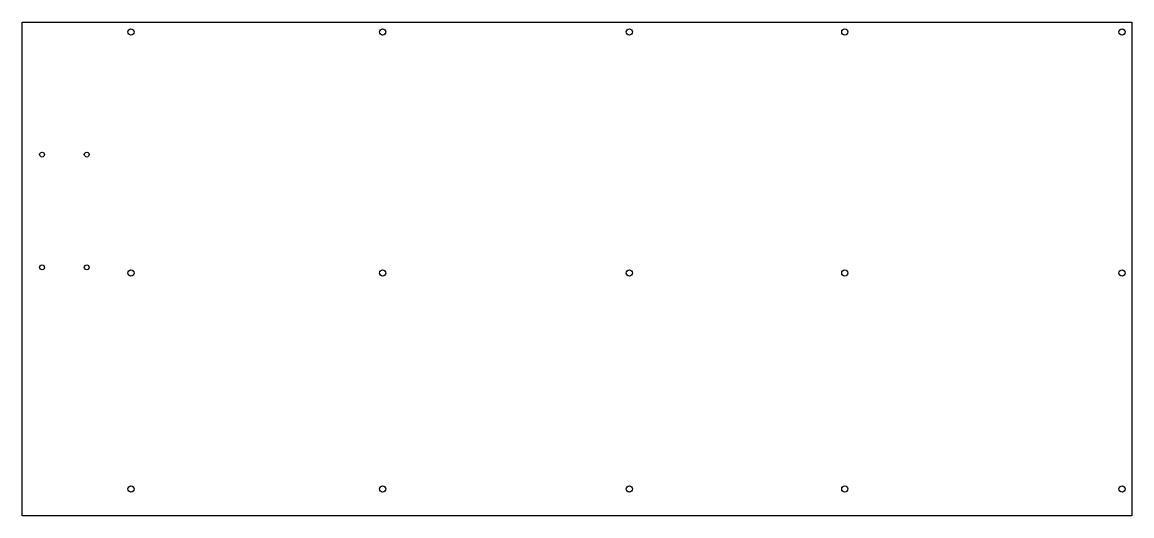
# Model space of a CAD drawing. Extents: x -65 to 506, y -244 to 10.
import ezdxf

# ---------------------------------------------------------------- set-up
doc = ezdxf.new("R2010")
doc.units = 0
doc.layers.add('Sketch', color=7, linetype='CONTINUOUS')

msp = doc.modelspace()

# ---------------------------------------------------------------- linework, layer by layer
at = {"layer": 'Sketch'}
for p, q in [((-65, 10), (506.125, 10)), ((-65, -244), (-65, 10)), ((506.125, 10), (506.125, -244)), ((506.125, -244), (-65, -244))]:
    msp.add_line(p, q, dxfattribs=at)
for centre, radius in [((-9, 5), 1.6), ((120.5, 5), 1.6), ((247.5, 5), 1.6), ((358.4, 5), 1.6), ((501.125, 5), 1.6), ((-54.77, -58.13), 1.25), ((-31.77, -58.13), 1.25), ((-54.77, -116.13), 1.25), ((-31.77, -116.13), 1.25), ((-9, -119.06), 1.6), ((120.5, -119.06), 1.6), ((247.5, -119.06), 1.6), ((358.4, -119.06), 1.6), ((501.125, -119.06), 1.6), ((-9, -230.2), 1.6), ((120.5, -230.2), 1.6), ((247.5, -230.2), 1.6), ((358.4, -230.2), 1.6), ((501.125, -230.2), 1.6)]:
    msp.add_circle(centre, radius, dxfattribs=at)

doc.saveas('drawing.dxf')
